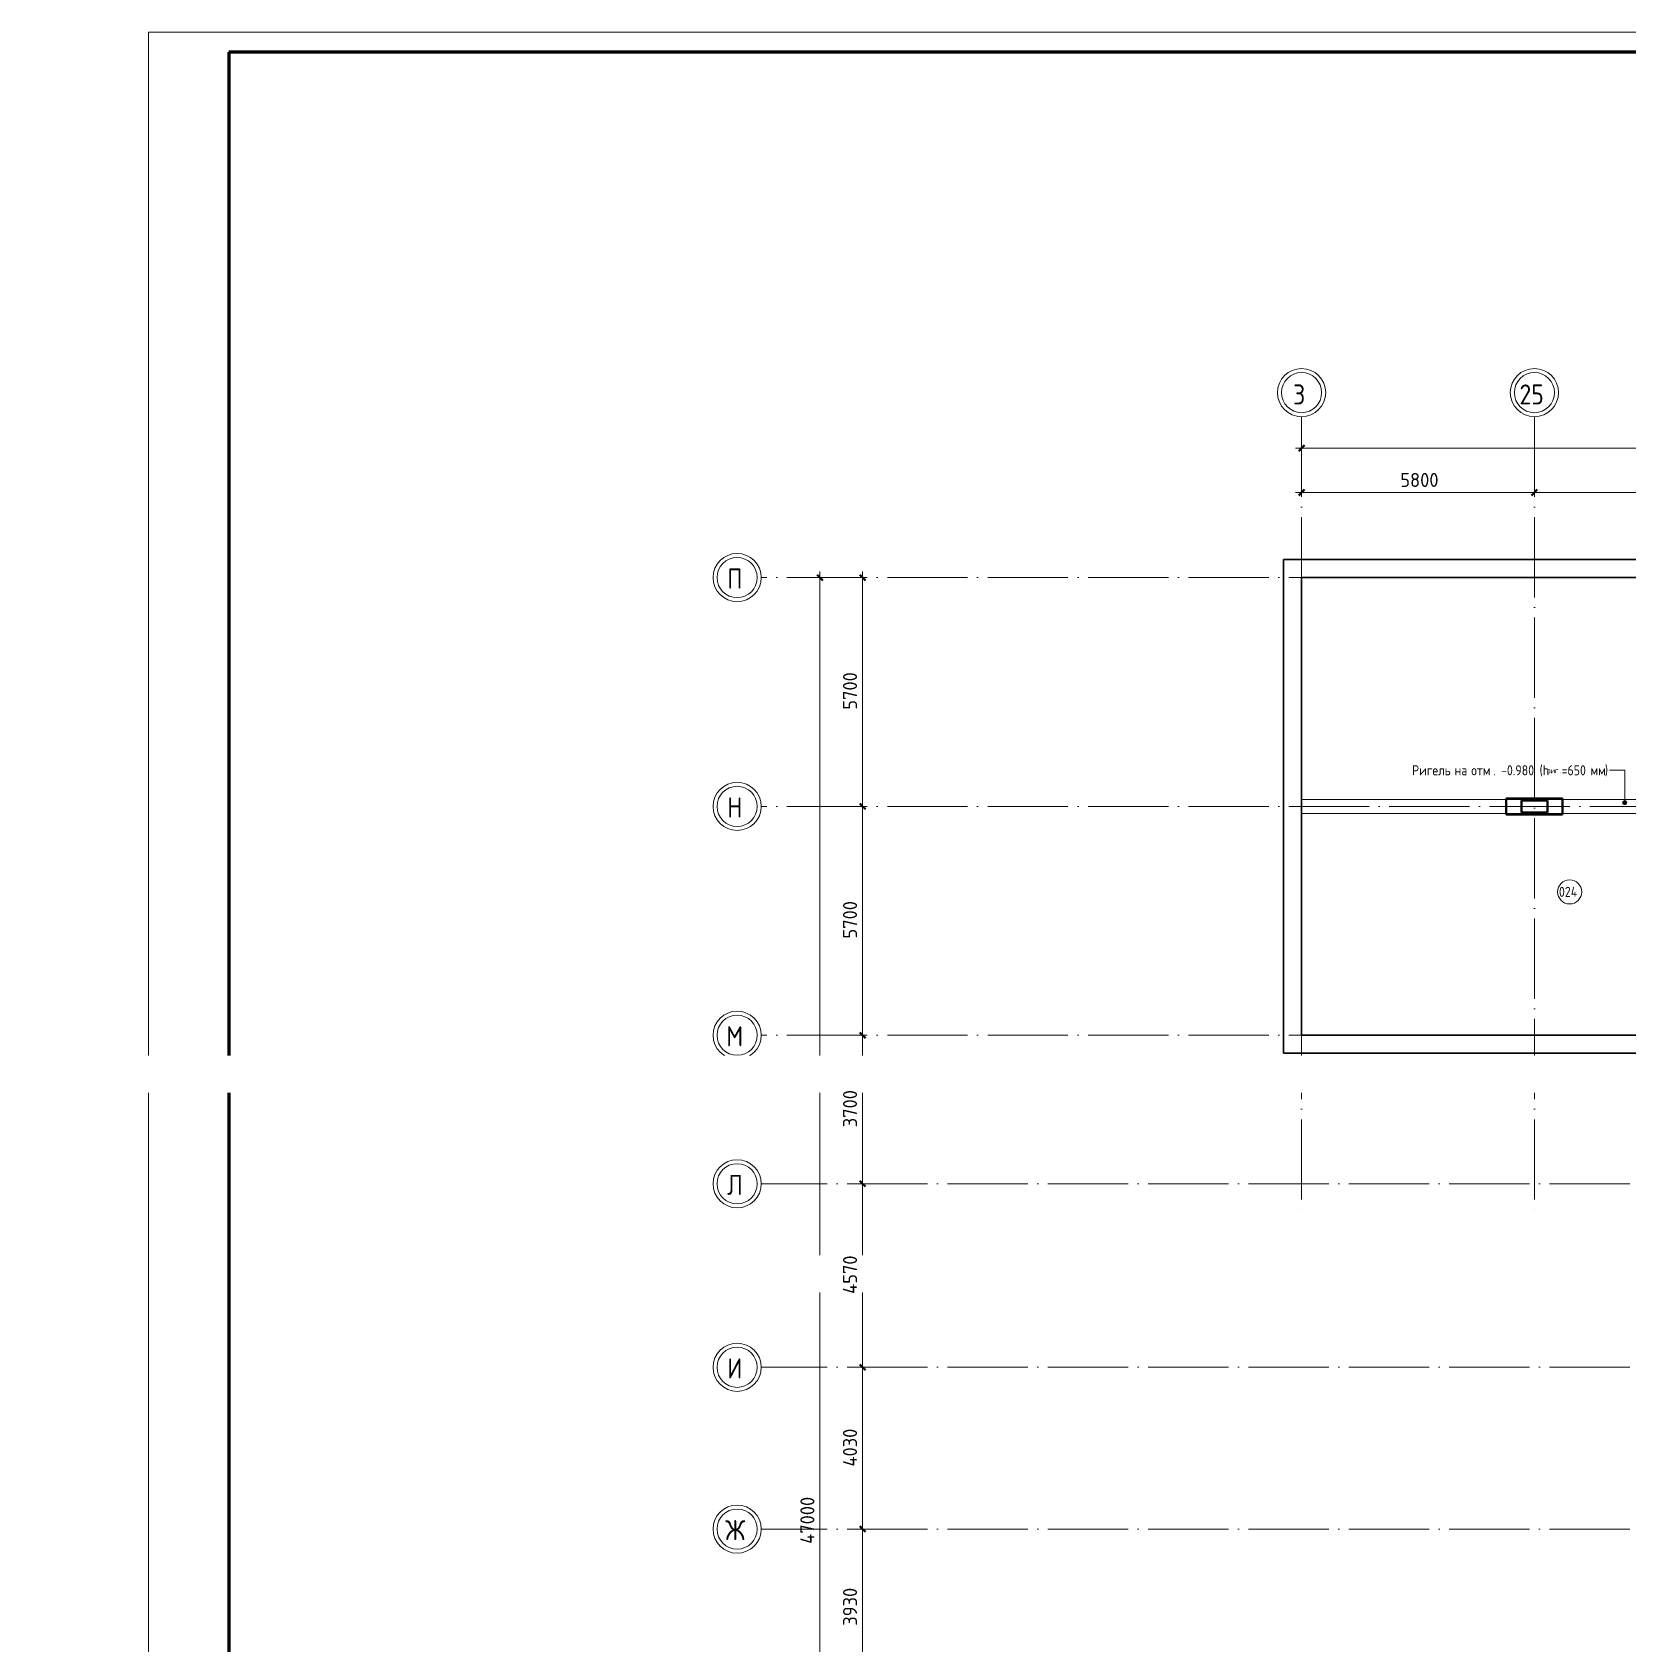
# Model space of a CAD drawing. Header units: millimetres. Extents: x -396912 to 182286, y -43638 to 41610.
# Drawn here: x -256987 to -217239, y 324 to 40462 of the extents above; entities that cross this region are included whole.
import ezdxf
from ezdxf import colors
from ezdxf.entities.mleader import LeaderData, LeaderLine
from ezdxf.math import Vec2, Vec3

# ---------------------------------------------------------------- set-up
doc = ezdxf.new("R2010")
doc.units = ezdxf.units.MM
doc.linetypes.add('ADSK_Линия сетки', pattern=[25, 20, -2.5, 0, -2.5])
doc.linetypes.add('ADSK_Сверху', pattern=[450, 300, -150])
for name, color, linetype, lineweight in [('RC-Выноски', 7, 'Continuous', 0), ('Аннотация', 7, 'Continuous', 18), ('Линии', 7, 'Continuous', 9), ('Марки помещений', 252, 'Continuous', 20), ('Несущие колонны', 252, 'Continuous', 18), ('Оси', 252, 'Continuous', 9), ('ОФ_рамка', 8, 'Continuous', 60), ('Размеры', 7, 'Continuous', 9), ('Стены наружные', 7, 'Continuous', 18)]:
    doc.layers.add(name, color=color, linetype=linetype, lineweight=lineweight)
doc.styles.add('GOST Common', font='', dxfattribs={"width": 0.9, "height": 500})
doc.styles.add('GOST Common_1', font='', dxfattribs={"height": 250})
doc.styles.add('GOST Common_2', font='', dxfattribs={"width": 0.9, "height": 250})
doc.styles.add('GOST Common_3', font='', dxfattribs={"height": 3.5})
doc.styles.add('RubezhCAD', font='', dxfattribs={"oblique": 10})
doc.styles.get('GOST Common').set_extended_font_data('GOST type B')
doc.styles.get('GOST Common_1').set_extended_font_data('GOST type B')
doc.styles.get('GOST Common_2').set_extended_font_data('GOST type B')
doc.styles.get('GOST Common_3').set_extended_font_data('GOST 2.304 type A')
doc.styles.get('RubezhCAD').set_extended_font_data('GOST type A')

# ---------------------------------------------------------------- blocks, each defined once
blk = doc.blocks.new('подвал')
at = {"layer": 'Аннотация', "lineweight": 9, "true_color": 0x636466}
h = blk.add_hatch(color=251, dxfattribs=at)
edge = h.paths.add_edge_path()
edge.add_arc((-223015, 20356), 50, 0, 360)
at = {"layer": 'Аннотация', "color": 251, "lineweight": 9, "true_color": 0x636466}
for p, q in [((-223394, 21161), (-223400, 21161)), ((-223015, 21161), (-223394, 21161)), ((-223015, 20356), (-223015, 21161))]:
    blk.add_line(p, q, dxfattribs=at)
blk.add_circle((-223015, 20356), 50, dxfattribs=at)
at = {"layer": 'Линии', "color": 251, "linetype": 'ADSK_Сверху', "ltscale": 100, "true_color": 0x636466}
for p, q in [((-231067, 20437), (-207707, 20437)), ((-231067, 20087), (-207707, 20087))]:
    blk.add_line(p, q, dxfattribs=at)
at = {"layer": 'Марки помещений', "color": 251, "true_color": 0x636466}
blk.add_circle((-224389, 18132), 300, dxfattribs=at)
at = {"layer": 'Несущие колонны', "color": 251, "lineweight": 40, "true_color": 0x636466}
for p, q in [((-225967, 20462), (-224567, 20462)), ((-225967, 20062), (-225967, 20462)), ((-225592, 20112), (-225592, 20412)), ((-225592, 20412), (-224942, 20412)), ((-224942, 20112), (-225592, 20112)), ((-224942, 20412), (-224942, 20112)), ((-224567, 20462), (-224567, 20062)), ((-224567, 20062), (-225967, 20062))]:
    blk.add_line(p, q, dxfattribs=at)
at = {"layer": 'Несущие колонны', "color": 251, "true_color": 0x636466}
for p, q in [((-225967, 20462), (-224567, 20462)), ((-225967, 20062), (-225967, 20462)), ((-225592, 20412), (-224942, 20412)), ((-225592, 20112), (-225592, 20412)), ((-224942, 20112), (-225592, 20112)), ((-224942, 20412), (-224942, 20112)), ((-224567, 20462), (-224567, 20062)), ((-224567, 20062), (-225967, 20062))]:
    blk.add_line(p, q, dxfattribs=at)
at = {"layer": 'Оси', "color": 251, "linetype": 'ADSK_Линия сетки', "ltscale": 100, "true_color": 0x636466}
for p, q in [((-231067, 29968), (-231067, 10062)), ((-225267, 29968), (-225267, 10062)), ((-174384, 25962), (-244528, 25962)), ((-174384, 20262), (-244528, 20262)), ((-174384, 14562), (-244528, 14562)), ((-200387, 10862), (-244528, 10862)), ((-200387, 6292), (-244528, 6292)), ((-200387, 2262), (-244528, 2262))]:
    blk.add_line(p, q, dxfattribs=at)
at = {"layer": 'Оси', "color": 251, "lineweight": 20, "true_color": 0x636466}
for centre, radius, start, end in [((-231067, 30568), 600, 0, 180), ((-231067, 30568), 500, 0, 180), ((-225267, 30568), 600, 0, 180), ((-225267, 30568), 500, 0, 180), ((-231067, 30568), 600, 180, 0), ((-231067, 30568), 500, 180, 0), ((-225267, 30568), 600, 180, 0), ((-225267, 30568), 500, 180, 0), ((-245128, 25962), 600, 90, 270), ((-245128, 25962), 600, 270, 90), ((-245128, 25962), 500, 90, 270), ((-245128, 25962), 500, 270, 90), ((-245128, 20262), 600, 90, 270), ((-245128, 20262), 500, 90, 270), ((-245128, 20262), 600, 270, 90), ((-245128, 20262), 500, 270, 90), ((-245128, 14562), 600, 90, 270), ((-245128, 14562), 500, 90, 270), ((-245128, 14562), 600, 270, 90), ((-245128, 14562), 500, 270, 90), ((-245128, 10862), 600, 90, 270), ((-245128, 10862), 500, 90, 270), ((-245128, 10862), 600, 270, 90), ((-245128, 10862), 500, 270, 90), ((-245128, 6292), 600, 90, 270), ((-245128, 6292), 600, 270, 90), ((-245128, 6292), 500, 90, 270), ((-245128, 6292), 500, 270, 90), ((-245128, 2262), 600, 90, 270), ((-245128, 2262), 600, 270, 90), ((-245128, 2262), 500, 90, 270), ((-245128, 2262), 500, 270, 90)]:
    blk.add_arc(centre, radius, start, end, dxfattribs=at)
at = {"layer": 'Размеры', "color": 251, "lineweight": 20, "true_color": 0x636466}
for p, q in [((-231067, 29184), (-231067, 29334)), ((-231217, 29184), (-177317, 29184)), ((-231067, 29184), (-231067, 29134)), ((-231067, 28080), (-231067, 28230)), ((-225267, 28080), (-225267, 28230)), ((-225267, 28080), (-225267, 28230)), ((-231217, 28080), (-225267, 28080)), ((-231067, 28080), (-231067, 28030)), ((-225267, 28080), (-225267, 28030)), ((-225267, 28080), (-219117, 28080)), ((-225267, 28080), (-225267, 28030)), ((-243067, -21188), (-243067, 26112)), ((-242004, 20262), (-242004, 26112)), ((-243067, 25962), (-243217, 25962)), ((-243067, 25962), (-243017, 25962)), ((-242004, 25962), (-242154, 25962)), ((-242004, 25962), (-241954, 25962)), ((-242004, 20262), (-242154, 20262)), ((-242004, 20262), (-242154, 20262)), ((-242004, 14562), (-242004, 20262)), ((-242004, 20262), (-241954, 20262)), ((-242004, 20262), (-241954, 20262)), ((-242004, 14562), (-242154, 14562)), ((-242004, 14562), (-242154, 14562)), ((-242004, 10862), (-242004, 14562)), ((-242004, 14562), (-241954, 14562)), ((-242004, 14562), (-241954, 14562)), ((-242004, 10862), (-242154, 10862)), ((-242004, 10862), (-242154, 10862)), ((-242004, 6292), (-242004, 10862)), ((-242004, 10862), (-241954, 10862)), ((-242004, 10862), (-241954, 10862)), ((-242004, 6292), (-242154, 6292)), ((-242004, 6292), (-242154, 6292)), ((-242004, 2262), (-242004, 6292)), ((-242004, 6292), (-241954, 6292)), ((-242004, 6292), (-241954, 6292)), ((-242004, 2262), (-242154, 2262)), ((-242004, 2262), (-242154, 2262)), ((-242004, -1668), (-242004, 2262)), ((-242004, 2262), (-241954, 2262)), ((-242004, 2262), (-241954, 2262))]:
    blk.add_line(p, q, dxfattribs=at)
at = {"layer": 'Размеры', "color": 251, "lineweight": 40, "true_color": 0x636466}
for p, q in [((-231067, 29184), (-231138, 29113)), ((-231067, 29184), (-230996, 29255)), ((-231067, 28080), (-230996, 28151)), ((-225267, 28080), (-225196, 28151)), ((-225267, 28080), (-225196, 28151)), ((-231067, 28080), (-231138, 28009)), ((-225267, 28080), (-225338, 28009)), ((-225267, 28080), (-225338, 28009)), ((-243067, 25962), (-243137, 26033)), ((-243067, 25962), (-242996, 25891)), ((-242004, 25962), (-242075, 26033)), ((-242004, 25962), (-241933, 25891)), ((-242004, 20262), (-242075, 20333)), ((-242004, 20262), (-242075, 20333)), ((-242004, 20262), (-241933, 20191)), ((-242004, 20262), (-241933, 20191)), ((-242004, 14562), (-242075, 14633)), ((-242004, 14562), (-242075, 14633)), ((-242004, 14562), (-241933, 14491)), ((-242004, 14562), (-241933, 14491)), ((-242004, 10862), (-242075, 10933)), ((-242004, 10862), (-242075, 10933)), ((-242004, 10862), (-241933, 10791)), ((-242004, 10862), (-241933, 10791)), ((-242004, 6292), (-242075, 6363)), ((-242004, 6292), (-242075, 6363)), ((-242004, 6292), (-241933, 6221)), ((-242004, 6292), (-241933, 6221)), ((-242004, 2262), (-242075, 2333)), ((-242004, 2262), (-242075, 2333)), ((-242004, 2262), (-241933, 2191)), ((-242004, 2262), (-241933, 2191))]:
    blk.add_line(p, q, dxfattribs=at)
at = {"layer": 'Стены наружные', "color": 251, "lineweight": 30, "true_color": 0x636466}
for p, q in [((-231517, 26412), (-231517, 14112)), ((-177017, 26412), (-231517, 26412)), ((-231067, 14562), (-231067, 25962)), ((-231067, 25962), (-207707, 25962)), ((-213287, 14562), (-231067, 14562)), ((-211532, 14112), (-231517, 14112))]:
    blk.add_line(p, q, dxfattribs=at)
at = {"layer": 'Аннотация', "color": 251, "true_color": 0x636466, "width": 0.9}
for s, height, style, p in [('Ригель', 250, 'GOST Common_2', (-228316, 21036)), ('. -0.980 (h', 250, 'GOST Common_2', (-226298, 21036)), ('=650', 250, 'GOST Common_2', (-224589, 21036)), (')', 250, 'GOST Common_2', (-223512, 21036)), ('на', 250, 'GOST Common_2', (-227256, 21036)), ('отм', 250, 'GOST Common_2', (-226839, 21036)), ('риг', 138.8, 'GOST Common_3', (-224948, 21085)), ('.', 139, 'GOST Common_3', (-224627, 21085)), ('мм', 250, 'GOST Common_2', (-223869, 21036))]:
    blk.add_text(s, height=height, dxfattribs=dict(at, style=style)).set_placement(p)
at = {"layer": 'Марки помещений', "color": 251, "true_color": 0x636466, "style": 'GOST Common_2', "width": 0.9}
blk.add_text('024', height=250, dxfattribs=at).set_placement((-224656, 18009))
at = {"layer": 'Оси', "color": 251, "true_color": 0x636466, "style": 'GOST Common', "width": 0.9}
for s, p in [('3', (-231278, 30272)), ('25', (-225639, 30272)), ('П', (-245375, 25686)), ('Н', (-245375, 19986)), ('М', (-245399, 14286)), ('Л', (-245378, 10586)), ('И', (-245375, 6016)), ('Ж', (-245423, 1986))]:
    blk.add_text(s, height=500, dxfattribs=at).set_placement(p)
at = {"layer": 'Размеры', "color": 251, "lineweight": 20, "true_color": 0x636466, "insert": (-228608, 28567), "char_height": 350, "width": 1059.58, "attachment_point": 1, "line_spacing_factor": 1.022761, "style": 'GOST Common_1'}
blk.add_mtext('5800', dxfattribs=at)
at = {"layer": 'Размеры', "color": 251, "lineweight": 20, "true_color": 0x636466, "char_height": 350, "attachment_point": 1, "rotation": 90, "line_spacing_factor": 1.022761, "style": 'GOST Common_1'}
for s, insert, width in [('5700', (-242491, 22670), 1059.58), ('5700', (-242491, 16970), 1059.58), ('3700', (-242491, 12270), 1059.58), ('4570', (-242491, 8120), 1095.38), ('4030', (-242491, 3820), 1095.38), ('47000', (-243554, 1895), 1360.27), ('3930', (-242491, -145), 1059.58)]:
    blk.add_mtext(s, dxfattribs=dict(at, insert=insert, width=width))
blk = doc.blocks.new('А0')
at = {"layer": 'ОФ_рамка', "color": 0, "linetype": 'Continuous', "lineweight": 5, "ltscale": 100}
for points in [[(341068, -309617), (222168, -309617)], [(222168, -309617), (222168, -393717)]]:
    blk.add_lwpolyline(points, dxfattribs=at)
at = {"layer": 'ОФ_рамка', "color": 0, "linetype": 'Continuous', "ltscale": 100}
for points in [[(340568, -310117), (224168, -310117)], [(224168, -310117), (224168, -393217)]]:
    blk.add_lwpolyline(points, dxfattribs=at)
blk = doc.blocks.new('_None')

msp = doc.modelspace()

# ---------------------------------------------------------------- block references
msp.add_blockref('подвал', (5702, 918))
at = {"layer": 'ОФ_рамка', "color": 0, "lineweight": -2}
msp.add_blockref('А0', (-476259, 350078), dxfattribs=at)

# ---------------------------------------------------------------- next in the draw order: leaders
at = {"layer": 'RC-Выноски'}
ml = msp.add_multileader_mtext('Standard', dxfattribs=at)
ml.set_content('ВВГнг(А)-LSLTx 2х1,5\\Pв подвал', color=256, style='RubezhCAD')
ml.set_leader_properties()
ml.set_arrow_properties(name='NONE')
ml.build(insert=Vec2(0, 0))
ml.multileader.update_dxf_attribs({"has_text_frame": 1, "text_left_attachment_type": 6, "text_right_attachment_type": 6, "dogleg_length": 2, "arrow_head_size": 400, "scale": 100})
ctx = ml.context
ctx.base_point, ctx.scale, ctx.char_height, ctx.arrow_head_size, ctx.landing_gap_size, ctx.plane_origin = Vec3(-33701, 9570), 100, 250, 400, 100, Vec3(-525845, -429537)
ctx.left_attachment, ctx.right_attachment, ctx.text_align_type = 6, 6, 1
notes = []
notes.append((ctx, [(1, (1, 1, 0), (-30436, 9570), (-1, 0), 200, [(0, [(-27186, 13435)], 0, [])])]))
ctx.mtext.insert, ctx.mtext.width, ctx.mtext.defined_height, ctx.mtext.alignment, ctx.mtext.flow_direction = Vec3(-32169, 9870), 4286.59, 1161, 2, 5
ctx.mtext.has_bg_fill, ctx.mtext.bg_color, ctx.mtext.bg_scale_factor, ctx.mtext.bg_transparency, ctx.mtext.use_window_bg_color = 1, -1027028792, 1.5, 0, 1
for ctx, leaders in notes:
    for number, flags, end, landing, length, lines in leaders:
        leader = LeaderData()
        leader.index, (leader.has_last_leader_line, leader.has_dogleg_vector, leader.attachment_direction) = number, flags
        leader.last_leader_point, leader.dogleg_vector, leader.dogleg_length = Vec3(end), Vec3(landing), length
        for number, points, colour, breaks in lines:
            line = LeaderLine()
            line.index, line.vertices, line.color, line.breaks = number, Vec3.list(points), colors.encode_raw_color(colour), breaks
            leader.lines.append(line)
        ctx.leaders.append(leader)

# ---------------------------------------------------------------- next in the draw order: leaders
ml = msp.add_multileader_mtext('Standard', dxfattribs=at)
ml.set_content('ВВГнг(А)-LSLTx 2х1,5\\Pс 1 этажа', color=256, style='RubezhCAD')
ml.set_leader_properties()
ml.set_arrow_properties(name='NONE')
ml.build(insert=Vec2(0, 0))
ml.multileader.update_dxf_attribs({"has_text_frame": 1, "text_left_attachment_type": 6, "text_right_attachment_type": 6, "dogleg_length": 2, "arrow_head_size": 400, "scale": 100})
ctx = ml.context
ctx.base_point, ctx.scale, ctx.char_height, ctx.arrow_head_size, ctx.landing_gap_size, ctx.plane_origin = Vec3(-199432, 14544), 100, 250, 400, 100, Vec3(-698623, -430320)
ctx.left_attachment, ctx.right_attachment, ctx.text_align_type = 6, 6, 1
notes = []
notes.append((ctx, [(0, (1, 1, 0), (-199632, 14544), (1, 0), 200, [(0, [(-199964, 12652)], 0, [])])]))
ctx.mtext.insert, ctx.mtext.width, ctx.mtext.defined_height, ctx.mtext.alignment, ctx.mtext.flow_direction = Vec3(-197899, 14844), 3675.15, 1161, 2, 5
ctx.mtext.has_bg_fill, ctx.mtext.bg_color, ctx.mtext.bg_scale_factor, ctx.mtext.bg_transparency, ctx.mtext.use_window_bg_color = 1, -1027028792, 1.5, 0, 1
for ctx, leaders in notes:
    for number, flags, end, landing, length, lines in leaders:
        leader = LeaderData()
        leader.index, (leader.has_last_leader_line, leader.has_dogleg_vector, leader.attachment_direction) = number, flags
        leader.last_leader_point, leader.dogleg_vector, leader.dogleg_length = Vec3(end), Vec3(landing), length
        for number, points, colour, breaks in lines:
            line = LeaderLine()
            line.index, line.vertices, line.color, line.breaks = number, Vec3.list(points), colors.encode_raw_color(colour), breaks
            leader.lines.append(line)
        ctx.leaders.append(leader)

doc.saveas('drawing.dxf')
